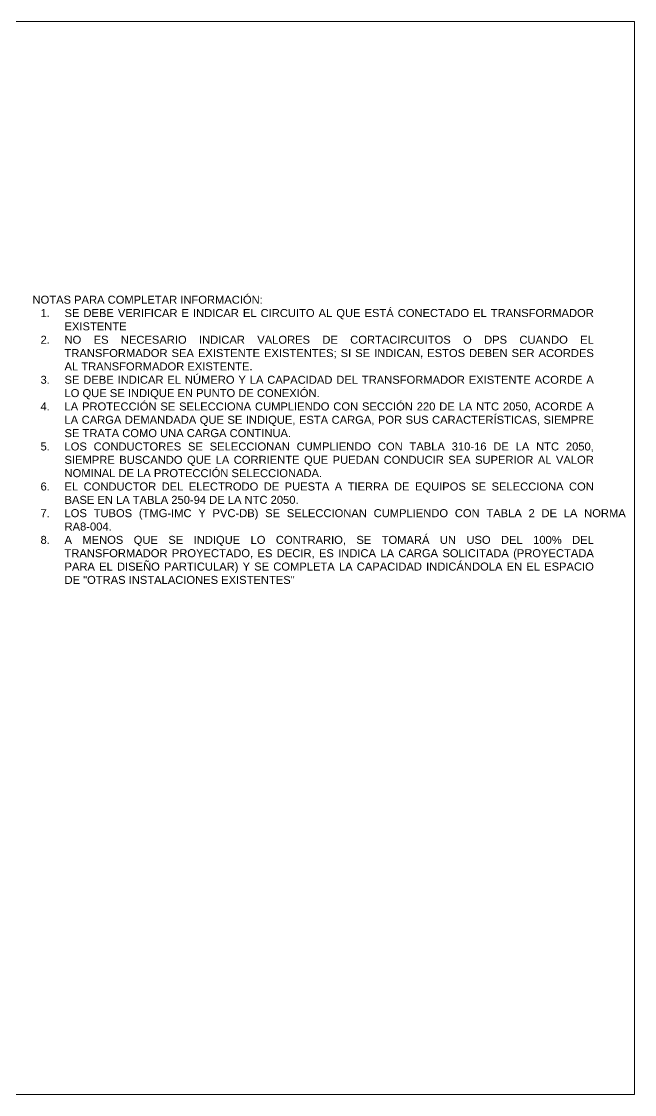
# Model space of a CAD drawing. Header units: millimetres. Extents: x 168 to 392, y 127 to 255.
# Drawn here: x 190.44 to 213.44, y 126.84 to 167.06 of the extents above; entities that cross this region are included whole.
import ezdxf

# ---------------------------------------------------------------- set-up
doc = ezdxf.new("R2010")
doc.units = ezdxf.units.MM
doc.layers.add('Esquemas', color=7, linetype='Continuous', lineweight=13)
doc.layers.add('textos', color=7, linetype='Continuous', lineweight=13)
doc.styles.add('RomanS', font='romans.shx')

msp = doc.modelspace()

# ---------------------------------------------------------------- linework, layer by layer
at = {"layer": 'Esquemas'}
msp.add_lwpolyline([(168.41292, 167.06372), (213.43927, 167.06372), (213.43927, 126.84402), (168.41292, 126.84402)], close=True, dxfattribs=at)

# ---------------------------------------------------------------- texts
at = {"layer": 'textos', "insert": (190.85494, 156.78537), "char_height": 0.3, "attachment_point": 1, "style": 'RomanS'}
msp.add_mtext_dynamic_manual_height_columns('\\pxa0.66667,qj;{\\f@Arial Unicode MS|b0|i0|c0|p34;\\C0;NOTAS PARA COMPLETAR INFORMACIÓN:\\P\\pi-3,l4,t4;1.^ISE DEBE VERIFICAR E INDICAR EL CIRCUITO AL QUE ESTÁ CONECTADO EL TRANSFORMADOR EXISTENTE\\P2.^INO ES NECESARIO INDICAR VALORES DE CORTACIRCUITOS O DPS CUANDO EL TRANSFORMADOR SEA EXISTENTE EXISTENTES; SI SE INDICAN, ESTOS DEBEN SER ACORDES AL TRANSFORMADOR EXISTENTE.\\P3.^ISE DEBE INDICAR EL NÚMERO Y LA CAPACIDAD DEL TRANSFORMADOR EXISTENTE ACORDE A LO QUE SE INDIQUE EN PUNTO DE CONEXIÓN.\\P4.^ILA PROTECCIÓN SE SELECCIONA CUMPLIENDO CON SECCIÓN 220 DE LA NTC 2050, ACORDE A LA CARGA DEMANDADA QUE SE INDIQUE, ESTA CARGA, POR SUS CARACTERÍSTICAS, SIEMPRE SE TRATA COMO UNA CARGA CONTINUA.\\P5.^ILOS CONDUCTORES SE SELECCIONAN CUMPLIENDO CON TABLA 310-16 DE LA NTC 2050, SIEMPRE BUSCANDO QUE LA CORRIENTE QUE PUEDAN CONDUCIR SEA SUPERIOR AL VALOR NOMINAL DE LA PROTECCIÓN SELECCIONADA.\\P6.^IEL CONDUCTOR DEL ELECTRODO DE PUESTA A TIERRA DE EQUIPOS SE SELECCIONA CON BASE EN LA TABLA 250-94 DE LA NTC 2050.\\P7.^ILOS TUBOS (TMG-IMC Y PVC-DB) SE SELECCIONAN CUMPLIENDO CON TABLA 2 DE LA NORMA RA8-004.\\P8.^IA MENOS QUE SE INDIQUE LO CONTRARIO, SE TOMARÁ UN USO DEL 100% DEL TRANSFORMADOR PROYECTADO, ES DECIR, ES INDICA LA CARGA SOLICITADA (PROYECTADA PARA EL DISEÑO PARTICULAR) Y SE COMPLETA LA CAPACIDAD INDICÁNDOLA EN EL ESPACIO DE "OTRAS INSTALACIONES EXISTENTES"}', width=20.993337, gutter_width=12.5, heights=[107.72195], dxfattribs=at)

doc.saveas('drawing.dxf')
